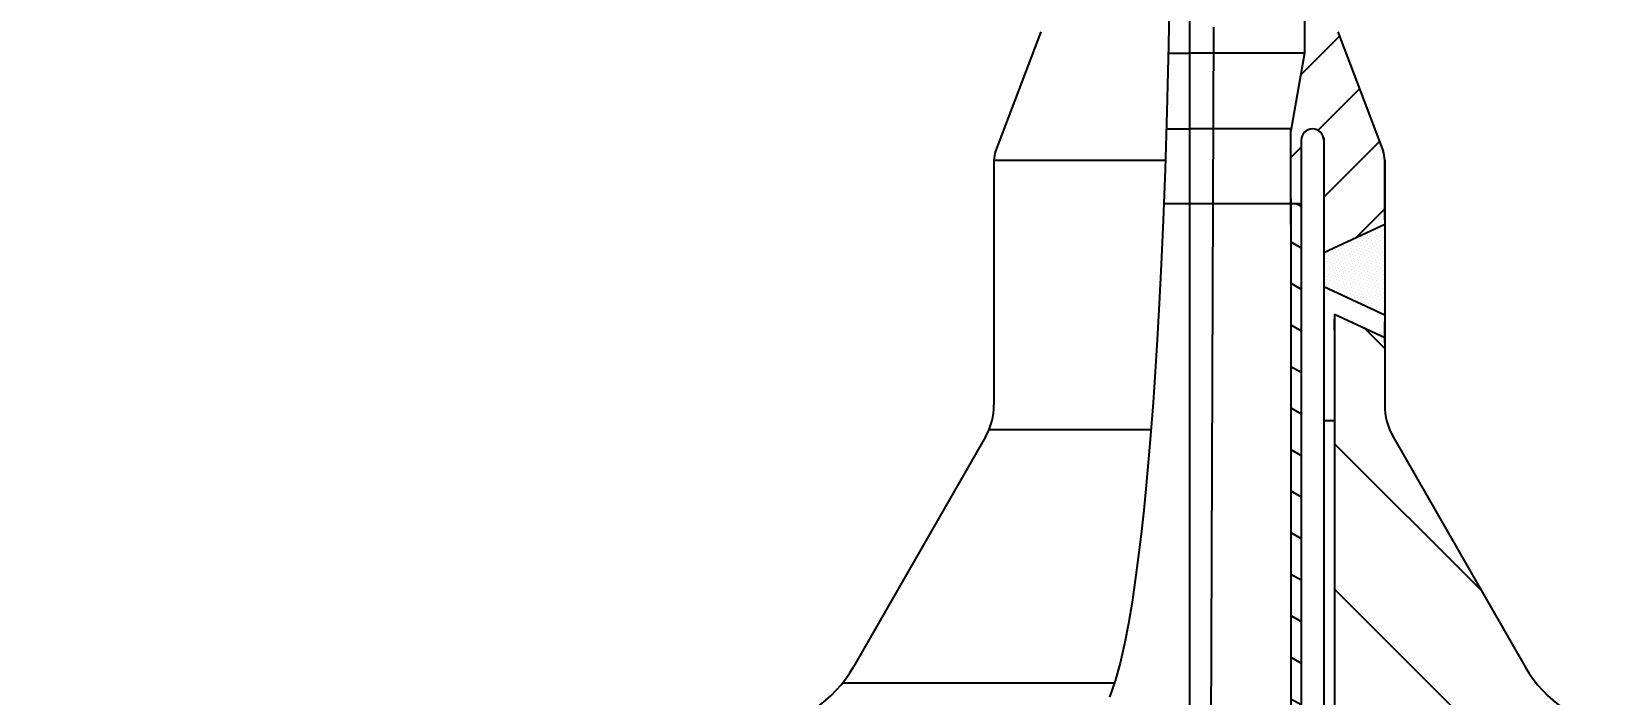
# Model space of a CAD drawing. Extents: x 2963 to 8481, y 2091 to 3069.
# Drawn here: x 3160.82 to 3191.68, y 2942.67 to 2955.56 of the extents above; entities that cross this region are included whole.
import ezdxf

# ---------------------------------------------------------------- set-up
doc = ezdxf.new("R2010")
doc.units = 0
doc.header["$LTSCALE"] = 20
doc.header["$MEASUREMENT"] = 0
doc.linetypes.add('CENTER', pattern=[2, 1.25, -0.25, 0.25, -0.25])
doc.layers.get('0').update_dxf_attribs({"linetype": 'CONTINUOUS'})
for name, color, linetype in [('中心线', 1, 'CENTER'), ('粗实线', 7, 'CONTINUOUS'), ('细实线', 3, 'CONTINUOUS')]:
    doc.layers.add(name, color=color, linetype=linetype)
doc.styles.add('HZ', font='romans.shx', dxfattribs={"width": 0.667, "bigfont": 'hztxt.shx'})
doc.styles.get("Standard").update_dxf_attribs({"font": 'TXT.SHX'})
doc.dimstyles.get("Standard").update_dxf_attribs({"dimtxt": 0.18, "dimasz": 0.18, "dimexe": 0.18, "dimexo": 0.0625, "dimgap": 0.09, "dimtad": 0, "dimtih": 1, "dimtoh": 1, "dimdec": 4, "dimzin": 0, "dimdsep": 46, "dimtxsty": 'Standard', "dimcen": 0.09, "dimadec": 0, "dimazin": 0, "dimtfac": 1, "dimtdec": 4, "dimtofl": 0, "dimtmove": 0, "dimatfit": 3, "dimfxl": 0, "dimtolj": 1, "dimtzin": 0, "dimarcsym": 0})

# ---------------------------------------------------------------- blocks, each defined once
blk = doc.blocks.new('*X21')
at = {"color": 0}
for p, q in [((2554.719, 2949.4), (2554.321, 2949.798)), ((2556.594, 2944.696), (2553.744, 2947.546)), ((2559.573, 2938.889), (2553.744, 2944.718)), ((2547.495, 2936.825), (2542.374, 2941.946)), ((2559.497, 2941.794), (2559.324, 2941.966)), ((2559.515, 2936.118), (2553.744, 2941.89)), ((2548.094, 2939.054), (2545.899, 2941.25)), ((2545.002, 2936.49), (2542.274, 2939.218)), ((2556.253, 2936.553), (2553.744, 2939.061)), ((2542.514, 2936.15), (2541.967, 2936.697))]:
    blk.add_line(p, q, dxfattribs=at)
blk = doc.blocks.new('*X25')
at = {"color": 0}
for p, q in [((2554.114, 2951.508), (2554.114, 2951.508)), ((2554.18, 2951.486), (2554.18, 2951.486)), ((2554.224, 2951.53), (2554.224, 2951.53)), ((2554.269, 2951.574), (2554.269, 2951.574)), ((2554.291, 2951.508), (2554.291, 2951.508)), ((2554.313, 2951.618), (2554.313, 2951.618)), ((2554.335, 2951.552), (2554.335, 2951.552)), ((2554.357, 2951.486), (2554.357, 2951.486)), ((2554.379, 2951.596), (2554.379, 2951.596)), ((2554.401, 2951.53), (2554.401, 2951.53)), ((2554.423, 2951.64), (2554.423, 2951.64)), ((2554.445, 2951.574), (2554.445, 2951.574)), ((2554.467, 2951.685), (2554.467, 2951.685)), ((2554.467, 2951.508), (2554.467, 2951.508)), ((2554.49, 2951.618), (2554.49, 2951.618)), ((2554.512, 2951.552), (2554.512, 2951.552)), ((2554.534, 2951.663), (2554.534, 2951.663)), ((2554.534, 2951.486), (2554.534, 2951.486)), ((2554.556, 2951.596), (2554.556, 2951.596)), ((2554.578, 2951.707), (2554.578, 2951.707)), ((2554.578, 2951.53), (2554.578, 2951.53)), ((2554.6, 2951.64), (2554.6, 2951.64)), ((2554.622, 2951.751), (2554.622, 2951.751)), ((2554.622, 2951.574), (2554.622, 2951.574)), ((2554.644, 2951.685), (2554.644, 2951.685)), ((2554.644, 2951.508), (2554.644, 2951.508)), ((2554.666, 2951.618), (2554.666, 2951.618)), ((2554.688, 2951.729), (2554.688, 2951.729)), ((2554.688, 2951.552), (2554.688, 2951.552)), ((2554.711, 2951.663), (2554.711, 2951.663)), ((2554.711, 2951.486), (2554.711, 2951.486)), ((2553.561, 2951.221), (2553.561, 2951.221)), ((2553.606, 2951.265), (2553.606, 2951.265)), ((2553.628, 2951.199), (2553.628, 2951.199)), ((2553.65, 2951.309), (2553.65, 2951.309)), ((2553.672, 2951.243), (2553.672, 2951.243)), ((2553.694, 2951.176), (2553.694, 2951.176)), ((2553.716, 2951.287), (2553.716, 2951.287)), ((2553.738, 2951.221), (2553.738, 2951.221)), ((2553.76, 2951.331), (2553.76, 2951.331)), ((2553.782, 2951.265), (2553.782, 2951.265)), ((2553.805, 2951.375), (2553.805, 2951.375)), ((2553.805, 2951.199), (2553.805, 2951.199)), ((2553.827, 2951.309), (2553.827, 2951.309)), ((2553.849, 2951.243), (2553.849, 2951.243)), ((2553.871, 2951.353), (2553.871, 2951.353)), ((2553.871, 2951.176), (2553.871, 2951.176)), ((2553.893, 2951.287), (2553.893, 2951.287)), ((2553.915, 2951.397), (2553.915, 2951.397)), ((2553.915, 2951.221), (2553.915, 2951.221)), ((2553.937, 2951.331), (2553.937, 2951.331)), ((2553.959, 2951.442), (2553.959, 2951.442)), ((2553.959, 2951.265), (2553.959, 2951.265)), ((2553.981, 2951.375), (2553.981, 2951.375)), ((2553.981, 2951.199), (2553.981, 2951.199)), ((2554.003, 2951.309), (2554.003, 2951.309)), ((2554.025, 2951.42), (2554.025, 2951.42)), ((2554.025, 2951.243), (2554.025, 2951.243)), ((2554.048, 2951.353), (2554.048, 2951.353)), ((2554.048, 2951.176), (2554.048, 2951.176)), ((2554.07, 2951.464), (2554.07, 2951.464)), ((2554.07, 2951.287), (2554.07, 2951.287)), ((2554.092, 2951.397), (2554.092, 2951.397)), ((2554.092, 2951.221), (2554.092, 2951.221)), ((2554.114, 2951.331), (2554.114, 2951.331)), ((2554.136, 2951.442), (2554.136, 2951.442)), ((2554.136, 2951.265), (2554.136, 2951.265)), ((2554.158, 2951.375), (2554.158, 2951.375)), ((2554.158, 2951.199), (2554.158, 2951.199)), ((2554.18, 2951.309), (2554.18, 2951.309)), ((2554.202, 2951.42), (2554.202, 2951.42)), ((2554.202, 2951.243), (2554.202, 2951.243)), ((2554.224, 2951.353), (2554.224, 2951.353)), ((2554.224, 2951.176), (2554.224, 2951.176)), ((2554.246, 2951.464), (2554.246, 2951.464)), ((2554.246, 2951.287), (2554.246, 2951.287)), ((2554.269, 2951.397), (2554.269, 2951.397)), ((2554.269, 2951.221), (2554.269, 2951.221)), ((2554.291, 2951.331), (2554.291, 2951.331)), ((2554.313, 2951.442), (2554.313, 2951.442)), ((2554.313, 2951.265), (2554.313, 2951.265)), ((2554.335, 2951.375), (2554.335, 2951.375)), ((2554.335, 2951.199), (2554.335, 2951.199)), ((2554.357, 2951.309), (2554.357, 2951.309)), ((2554.379, 2951.42), (2554.379, 2951.42)), ((2554.379, 2951.243), (2554.379, 2951.243)), ((2554.401, 2951.353), (2554.401, 2951.353)), ((2554.401, 2951.176), (2554.401, 2951.176)), ((2554.423, 2951.464), (2554.423, 2951.464)), ((2554.423, 2951.287), (2554.423, 2951.287)), ((2554.445, 2951.397), (2554.445, 2951.397)), ((2554.445, 2951.221), (2554.445, 2951.221)), ((2554.467, 2951.331), (2554.467, 2951.331)), ((2554.49, 2951.442), (2554.49, 2951.442)), ((2554.49, 2951.265), (2554.49, 2951.265)), ((2554.512, 2951.375), (2554.512, 2951.375)), ((2554.512, 2951.199), (2554.512, 2951.199)), ((2554.534, 2951.309), (2554.534, 2951.309)), ((2554.556, 2951.42), (2554.556, 2951.42)), ((2554.556, 2951.243), (2554.556, 2951.243)), ((2554.578, 2951.353), (2554.578, 2951.353)), ((2554.578, 2951.176), (2554.578, 2951.176)), ((2554.6, 2951.464), (2554.6, 2951.464)), ((2554.6, 2951.287), (2554.6, 2951.287)), ((2554.622, 2951.397), (2554.622, 2951.397)), ((2554.622, 2951.221), (2554.622, 2951.221)), ((2554.644, 2951.331), (2554.644, 2951.331)), ((2554.666, 2951.442), (2554.666, 2951.442)), ((2554.666, 2951.265), (2554.666, 2951.265)), ((2554.688, 2951.375), (2554.688, 2951.375)), ((2554.688, 2951.199), (2554.688, 2951.199)), ((2554.711, 2951.309), (2554.711, 2951.309)), ((2553.539, 2951.11), (2553.539, 2951.11)), ((2553.539, 2950.933), (2553.539, 2950.933)), ((2553.561, 2951.044), (2553.561, 2951.044)), ((2553.561, 2950.867), (2553.561, 2950.867)), ((2553.584, 2951.154), (2553.584, 2951.154)), ((2553.584, 2950.978), (2553.584, 2950.978)), ((2553.606, 2951.088), (2553.606, 2951.088)), ((2553.606, 2950.911), (2553.606, 2950.911)), ((2553.628, 2951.022), (2553.628, 2951.022)), ((2553.65, 2951.132), (2553.65, 2951.132)), ((2553.65, 2950.955), (2553.65, 2950.955)), ((2553.672, 2951.066), (2553.672, 2951.066)), ((2553.672, 2950.889), (2553.672, 2950.889)), ((2553.694, 2951), (2553.694, 2951)), ((2553.716, 2951.11), (2553.716, 2951.11)), ((2553.716, 2950.933), (2553.716, 2950.933)), ((2553.738, 2951.044), (2553.738, 2951.044)), ((2553.738, 2950.867), (2553.738, 2950.867)), ((2553.76, 2951.154), (2553.76, 2951.154)), ((2553.76, 2950.978), (2553.76, 2950.978)), ((2553.782, 2951.088), (2553.782, 2951.088)), ((2553.782, 2950.911), (2553.782, 2950.911)), ((2553.805, 2951.022), (2553.805, 2951.022)), ((2553.827, 2951.132), (2553.827, 2951.132)), ((2553.827, 2950.955), (2553.827, 2950.955)), ((2553.849, 2951.066), (2553.849, 2951.066)), ((2553.849, 2950.889), (2553.849, 2950.889)), ((2553.871, 2951), (2553.871, 2951)), ((2553.893, 2951.11), (2553.893, 2951.11)), ((2553.893, 2950.933), (2553.893, 2950.933)), ((2553.915, 2951.044), (2553.915, 2951.044)), ((2553.915, 2950.867), (2553.915, 2950.867)), ((2553.937, 2951.154), (2553.937, 2951.154)), ((2553.937, 2950.978), (2553.937, 2950.978)), ((2553.959, 2951.088), (2553.959, 2951.088)), ((2553.959, 2950.911), (2553.959, 2950.911)), ((2553.981, 2951.022), (2553.981, 2951.022)), ((2554.003, 2951.132), (2554.003, 2951.132)), ((2554.003, 2950.955), (2554.003, 2950.955)), ((2554.025, 2951.066), (2554.025, 2951.066)), ((2554.025, 2950.889), (2554.025, 2950.889)), ((2554.048, 2951), (2554.048, 2951)), ((2554.07, 2951.11), (2554.07, 2951.11)), ((2554.07, 2950.933), (2554.07, 2950.933)), ((2554.092, 2951.044), (2554.092, 2951.044)), ((2554.092, 2950.867), (2554.092, 2950.867)), ((2554.114, 2951.154), (2554.114, 2951.154)), ((2554.114, 2950.978), (2554.114, 2950.978)), ((2554.136, 2951.088), (2554.136, 2951.088)), ((2554.136, 2950.911), (2554.136, 2950.911)), ((2554.158, 2951.022), (2554.158, 2951.022)), ((2554.18, 2951.132), (2554.18, 2951.132)), ((2554.18, 2950.955), (2554.18, 2950.955)), ((2554.202, 2951.066), (2554.202, 2951.066)), ((2554.202, 2950.889), (2554.202, 2950.889)), ((2554.224, 2951), (2554.224, 2951)), ((2554.246, 2951.11), (2554.246, 2951.11)), ((2554.246, 2950.933), (2554.246, 2950.933)), ((2554.269, 2951.044), (2554.269, 2951.044)), ((2554.269, 2950.867), (2554.269, 2950.867)), ((2554.291, 2951.154), (2554.291, 2951.154)), ((2554.291, 2950.978), (2554.291, 2950.978)), ((2554.313, 2951.088), (2554.313, 2951.088)), ((2554.313, 2950.911), (2554.313, 2950.911)), ((2554.335, 2951.022), (2554.335, 2951.022)), ((2554.357, 2951.132), (2554.357, 2951.132)), ((2554.357, 2950.955), (2554.357, 2950.955)), ((2554.379, 2951.066), (2554.379, 2951.066)), ((2554.379, 2950.889), (2554.379, 2950.889)), ((2554.401, 2951), (2554.401, 2951)), ((2554.423, 2951.11), (2554.423, 2951.11)), ((2554.423, 2950.933), (2554.423, 2950.933)), ((2554.445, 2951.044), (2554.445, 2951.044)), ((2554.445, 2950.867), (2554.445, 2950.867)), ((2554.467, 2951.154), (2554.467, 2951.154)), ((2554.467, 2950.978), (2554.467, 2950.978)), ((2554.49, 2951.088), (2554.49, 2951.088)), ((2554.49, 2950.911), (2554.49, 2950.911)), ((2554.512, 2951.022), (2554.512, 2951.022)), ((2554.534, 2951.132), (2554.534, 2951.132)), ((2554.534, 2950.955), (2554.534, 2950.955)), ((2554.556, 2951.066), (2554.556, 2951.066)), ((2554.556, 2950.889), (2554.556, 2950.889)), ((2554.578, 2951), (2554.578, 2951)), ((2554.6, 2951.11), (2554.6, 2951.11)), ((2554.6, 2950.933), (2554.6, 2950.933)), ((2554.622, 2951.044), (2554.622, 2951.044)), ((2554.622, 2950.867), (2554.622, 2950.867)), ((2554.644, 2951.154), (2554.644, 2951.154)), ((2554.644, 2950.978), (2554.644, 2950.978)), ((2554.666, 2951.088), (2554.666, 2951.088)), ((2554.666, 2950.911), (2554.666, 2950.911)), ((2554.688, 2951.022), (2554.688, 2951.022)), ((2554.711, 2951.132), (2554.711, 2951.132)), ((2554.711, 2950.955), (2554.711, 2950.955)), ((2553.539, 2950.757), (2553.539, 2950.757)), ((2553.561, 2950.69), (2553.561, 2950.69)), ((2553.584, 2950.801), (2553.584, 2950.801)), ((2553.584, 2950.624), (2553.584, 2950.624)), ((2553.606, 2950.735), (2553.606, 2950.735)), ((2553.628, 2950.845), (2553.628, 2950.845)), ((2553.628, 2950.668), (2553.628, 2950.668)), ((2553.65, 2950.779), (2553.65, 2950.779)), ((2553.65, 2950.602), (2553.65, 2950.602)), ((2553.672, 2950.712), (2553.672, 2950.712)), ((2553.694, 2950.823), (2553.694, 2950.823)), ((2553.694, 2950.646), (2553.694, 2950.646)), ((2553.716, 2950.757), (2553.716, 2950.757)), ((2553.716, 2950.58), (2553.716, 2950.58)), ((2553.738, 2950.69), (2553.738, 2950.69)), ((2553.76, 2950.801), (2553.76, 2950.801)), ((2553.76, 2950.624), (2553.76, 2950.624)), ((2553.782, 2950.735), (2553.782, 2950.735)), ((2553.782, 2950.558), (2553.782, 2950.558)), ((2553.805, 2950.845), (2553.805, 2950.845)), ((2553.805, 2950.668), (2553.805, 2950.668)), ((2553.827, 2950.779), (2553.827, 2950.779)), ((2553.827, 2950.602), (2553.827, 2950.602)), ((2553.849, 2950.712), (2553.849, 2950.712)), ((2553.871, 2950.823), (2553.871, 2950.823)), ((2553.871, 2950.646), (2553.871, 2950.646)), ((2553.893, 2950.757), (2553.893, 2950.757)), ((2553.893, 2950.58), (2553.893, 2950.58)), ((2553.915, 2950.69), (2553.915, 2950.69)), ((2553.937, 2950.801), (2553.937, 2950.801)), ((2553.937, 2950.624), (2553.937, 2950.624)), ((2553.959, 2950.735), (2553.959, 2950.735)), ((2553.959, 2950.558), (2553.959, 2950.558)), ((2553.981, 2950.845), (2553.981, 2950.845)), ((2553.981, 2950.668), (2553.981, 2950.668)), ((2554.003, 2950.779), (2554.003, 2950.779)), ((2554.003, 2950.602), (2554.003, 2950.602)), ((2554.025, 2950.712), (2554.025, 2950.712)), ((2554.048, 2950.823), (2554.048, 2950.823)), ((2554.048, 2950.646), (2554.048, 2950.646)), ((2554.07, 2950.757), (2554.07, 2950.757)), ((2554.07, 2950.58), (2554.07, 2950.58)), ((2554.092, 2950.69), (2554.092, 2950.69)), ((2554.114, 2950.801), (2554.114, 2950.801)), ((2554.114, 2950.624), (2554.114, 2950.624)), ((2554.136, 2950.735), (2554.136, 2950.735)), ((2554.136, 2950.558), (2554.136, 2950.558)), ((2554.158, 2950.845), (2554.158, 2950.845)), ((2554.158, 2950.668), (2554.158, 2950.668)), ((2554.18, 2950.779), (2554.18, 2950.779)), ((2554.18, 2950.602), (2554.18, 2950.602)), ((2554.202, 2950.712), (2554.202, 2950.712)), ((2554.224, 2950.823), (2554.224, 2950.823)), ((2554.224, 2950.646), (2554.224, 2950.646)), ((2554.246, 2950.757), (2554.246, 2950.757)), ((2554.246, 2950.58), (2554.246, 2950.58)), ((2554.269, 2950.69), (2554.269, 2950.69)), ((2554.291, 2950.801), (2554.291, 2950.801)), ((2554.291, 2950.624), (2554.291, 2950.624)), ((2554.313, 2950.735), (2554.313, 2950.735)), ((2554.313, 2950.558), (2554.313, 2950.558)), ((2554.335, 2950.845), (2554.335, 2950.845)), ((2554.335, 2950.668), (2554.335, 2950.668)), ((2554.357, 2950.779), (2554.357, 2950.779)), ((2554.357, 2950.602), (2554.357, 2950.602)), ((2554.379, 2950.712), (2554.379, 2950.712)), ((2554.401, 2950.823), (2554.401, 2950.823)), ((2554.401, 2950.646), (2554.401, 2950.646)), ((2554.423, 2950.757), (2554.423, 2950.757)), ((2554.423, 2950.58), (2554.423, 2950.58)), ((2554.445, 2950.69), (2554.445, 2950.69)), ((2554.467, 2950.801), (2554.467, 2950.801)), ((2554.467, 2950.624), (2554.467, 2950.624)), ((2554.49, 2950.735), (2554.49, 2950.735)), ((2554.49, 2950.558), (2554.49, 2950.558)), ((2554.512, 2950.845), (2554.512, 2950.845)), ((2554.512, 2950.668), (2554.512, 2950.668)), ((2554.534, 2950.779), (2554.534, 2950.779)), ((2554.534, 2950.602), (2554.534, 2950.602)), ((2554.556, 2950.712), (2554.556, 2950.712)), ((2554.578, 2950.823), (2554.578, 2950.823)), ((2554.578, 2950.646), (2554.578, 2950.646)), ((2554.6, 2950.757), (2554.6, 2950.757)), ((2554.6, 2950.58), (2554.6, 2950.58)), ((2554.622, 2950.69), (2554.622, 2950.69)), ((2554.644, 2950.801), (2554.644, 2950.801)), ((2554.644, 2950.624), (2554.644, 2950.624)), ((2554.666, 2950.735), (2554.666, 2950.735)), ((2554.666, 2950.558), (2554.666, 2950.558)), ((2554.688, 2950.845), (2554.688, 2950.845)), ((2554.688, 2950.668), (2554.688, 2950.668)), ((2554.711, 2950.779), (2554.711, 2950.779)), ((2554.711, 2950.602), (2554.711, 2950.602)), ((2553.738, 2950.514), (2553.738, 2950.514)), ((2553.805, 2950.491), (2553.805, 2950.491)), ((2553.849, 2950.536), (2553.849, 2950.536)), ((2553.871, 2950.469), (2553.871, 2950.469)), ((2553.915, 2950.514), (2553.915, 2950.514)), ((2553.937, 2950.447), (2553.937, 2950.447)), ((2553.981, 2950.491), (2553.981, 2950.491)), ((2554.003, 2950.425), (2554.003, 2950.425)), ((2554.025, 2950.536), (2554.025, 2950.536)), ((2554.048, 2950.469), (2554.048, 2950.469)), ((2554.07, 2950.403), (2554.07, 2950.403)), ((2554.092, 2950.514), (2554.092, 2950.514)), ((2554.114, 2950.447), (2554.114, 2950.447)), ((2554.136, 2950.381), (2554.136, 2950.381)), ((2554.158, 2950.491), (2554.158, 2950.491)), ((2554.18, 2950.425), (2554.18, 2950.425)), ((2554.202, 2950.536), (2554.202, 2950.536)), ((2554.202, 2950.359), (2554.202, 2950.359)), ((2554.224, 2950.469), (2554.224, 2950.469)), ((2554.224, 2950.293), (2554.224, 2950.293)), ((2554.246, 2950.403), (2554.246, 2950.403)), ((2554.269, 2950.514), (2554.269, 2950.514)), ((2554.269, 2950.337), (2554.269, 2950.337)), ((2554.291, 2950.447), (2554.291, 2950.447)), ((2554.291, 2950.27), (2554.291, 2950.27)), ((2554.313, 2950.381), (2554.313, 2950.381)), ((2554.335, 2950.491), (2554.335, 2950.491)), ((2554.335, 2950.315), (2554.335, 2950.315)), ((2554.357, 2950.425), (2554.357, 2950.425)), ((2554.357, 2950.248), (2554.357, 2950.248)), ((2554.379, 2950.536), (2554.379, 2950.536)), ((2554.379, 2950.359), (2554.379, 2950.359)), ((2554.401, 2950.469), (2554.401, 2950.469)), ((2554.401, 2950.293), (2554.401, 2950.293)), ((2554.423, 2950.403), (2554.423, 2950.403)), ((2554.445, 2950.514), (2554.445, 2950.514)), ((2554.445, 2950.337), (2554.445, 2950.337)), ((2554.467, 2950.447), (2554.467, 2950.447)), ((2554.467, 2950.27), (2554.467, 2950.27)), ((2554.49, 2950.381), (2554.49, 2950.381)), ((2554.512, 2950.491), (2554.512, 2950.491)), ((2554.512, 2950.315), (2554.512, 2950.315)), ((2554.534, 2950.425), (2554.534, 2950.425)), ((2554.534, 2950.248), (2554.534, 2950.248)), ((2554.556, 2950.536), (2554.556, 2950.536)), ((2554.556, 2950.359), (2554.556, 2950.359)), ((2554.578, 2950.469), (2554.578, 2950.469)), ((2554.578, 2950.293), (2554.578, 2950.293)), ((2554.6, 2950.403), (2554.6, 2950.403)), ((2554.622, 2950.514), (2554.622, 2950.514)), ((2554.622, 2950.337), (2554.622, 2950.337)), ((2554.644, 2950.447), (2554.644, 2950.447)), ((2554.644, 2950.27), (2554.644, 2950.27)), ((2554.666, 2950.381), (2554.666, 2950.381)), ((2554.688, 2950.491), (2554.688, 2950.491)), ((2554.688, 2950.315), (2554.688, 2950.315)), ((2554.711, 2950.425), (2554.711, 2950.425)), ((2554.711, 2950.248), (2554.711, 2950.248)), ((2554.423, 2950.226), (2554.423, 2950.226)), ((2554.49, 2950.204), (2554.49, 2950.204)), ((2554.556, 2950.182), (2554.556, 2950.182)), ((2554.6, 2950.226), (2554.6, 2950.226)), ((2554.622, 2950.16), (2554.622, 2950.16)), ((2554.644, 2950.094), (2554.644, 2950.094)), ((2554.666, 2950.204), (2554.666, 2950.204)), ((2554.688, 2950.138), (2554.688, 2950.138)), ((2554.711, 2950.072), (2554.711, 2950.072))]:
    blk.add_line(p, q, dxfattribs=at)
blk = doc.blocks.new('*X44')
at = {"color": 0}
for p, q in [((2553.018, 2952.212), (2553.094, 2952.168)), ((2552.894, 2951.476), (2553.094, 2951.36)), ((2552.894, 2950.667), (2553.094, 2950.552)), ((2552.894, 2949.859), (2553.094, 2949.744)), ((2552.894, 2949.051), (2553.094, 2948.935)), ((2552.894, 2948.242), (2553.094, 2948.127)), ((2552.894, 2947.434), (2553.094, 2947.319)), ((2552.894, 2946.626), (2553.094, 2946.51)), ((2552.894, 2945.818), (2553.094, 2945.702)), ((2552.894, 2945.009), (2553.094, 2944.894)), ((2552.894, 2944.201), (2553.094, 2944.086)), ((2552.894, 2943.393), (2553.094, 2943.277)), ((2552.894, 2942.584), (2553.094, 2942.469)), ((2548.763, 2941.736), (2548.944, 2941.632)), ((2552.894, 2941.776), (2553.094, 2941.661)), ((2548.744, 2940.939), (2548.944, 2940.823)), ((2552.894, 2940.968), (2553.094, 2940.852)), ((2548.744, 2940.131), (2548.944, 2940.015)), ((2552.894, 2940.16), (2553.094, 2940.044)), ((2548.744, 2939.322), (2548.944, 2939.207)), ((2552.894, 2939.351), (2553.094, 2939.236)), ((2552.894, 2938.543), (2553.094, 2938.427)), ((2548.744, 2938.514), (2548.944, 2938.399)), ((2548.619, 2937.778), (2548.944, 2937.59)), ((2552.894, 2937.735), (2553.219, 2937.547)), ((2548.619, 2936.97), (2548.944, 2936.782)), ((2552.894, 2936.926), (2553.219, 2936.739))]:
    blk.add_line(p, q, dxfattribs=at)
blk = doc.blocks.new('*D81')
at = {"layer": '细实线', "color": 3, "lineweight": -2}
for p, q in [((3183.34, 2956.773), (3060.131, 2956.773)), ((3062.131, 2953.273), (3062.131, 2355.723)), ((3118.873, 2352.223), (3060.131, 2352.223))]:
    blk.add_line(p, q, dxfattribs=at)
at = {"layer": '细实线', "color": 3}
for points in [[(3061.548, 2953.273), (3062.715, 2953.273), (3062.131, 2956.773)], [(3061.548, 2355.723), (3062.715, 2355.723), (3062.131, 2352.223)]]:
    blk.add_solid(points, dxfattribs=at)
at = {"layer": '细实线', "color": 3, "insert": (3058.831, 2675.754), "char_height": 4, "attachment_point": 5, "rotation": 90, "style": 'HZ'}
blk.add_mtext('\\A1;12103%%p25', dxfattribs=at)

msp = doc.modelspace()

# ---------------------------------------------------------------- linework, layer by layer
at = {"layer": '中心线'}
msp.add_line((3183.34, 2960.674), (3183.34, 2606.4393), dxfattribs=at)
at = {"layer": '粗实线'}
for p, q in [((3185.5825, 2956.7729), (3185.5825, 2955.1479)), ((3185.5825, 2956.7729), (3185.5825, 2955.1479)), ((3185.5825, 2956.7729), (3185.5825, 2955.1479)), ((3180.4502, 2955.5626), (3179.5723, 2953.2392)), ((3186.2298, 2955.5626), (3187.1077, 2953.2392)), ((3182.9283, 2955.1479), (3183.34, 2955.1479)), ((3185.5825, 2955.1479), (3183.34, 2955.1479)), ((3185.5825, 2955.1479), (3185.315, 2953.6308)), ((3185.5825, 2955.1479), (3185.315, 2953.6308)), ((3185.5825, 2955.1479), (3185.322, 2953.6707)), ((3182.8907, 2953.6707), (3183.34, 2953.6707)), ((3185.322, 2953.6707), (3183.34, 2953.6707)), ((3185.315, 2952.2999), (3185.315, 2953.6707)), ((3185.315, 2952.2999), (3185.315, 2953.6707)), ((3185.322, 2953.6707), (3185.315, 2953.6707)), ((3185.315, 2952.2125), (3185.315, 2953.6625)), ((3185.315, 2952.2125), (3185.315, 2953.6625)), ((3185.515, 2953.4519), (3185.515, 2938.1432)), ((3185.9525, 2953.4957), (3185.9525, 2937.2817)), ((3179.54, 2953.0625), (3179.54, 2948.2999)), ((3179.54, 2953.0625), (3182.8726, 2953.0625)), ((3187.14, 2953.0625), (3187.14, 2951.8125)), ((3187.14, 2953.0625), (3187.14, 2951.8125)), ((3187.14, 2952.2999), (3187.14, 2953.0625)), ((3187.14, 2953.0625), (3187.14, 2951.8999)), ((3187.14, 2953.0625), (3187.14, 2951.8999)), ((3187.14, 2953.0625), (3187.14, 2948.2999)), ((3185.515, 2952.2125), (3182.8431, 2952.2125)), ((3185.315, 2952.2999), (3185.315, 2936.3125)), ((3185.315, 2951.8125), (3185.315, 2952.2125)), ((3185.315, 2951.8125), (3185.315, 2952.2125)), ((3185.315, 2951.8125), (3185.315, 2952.2125)), ((3187.14, 2951.8999), (3187.14, 2952.2999)), ((3187.14, 2951.8125), (3185.9525, 2951.2587)), ((3187.14, 2951.8999), (3187.14, 2949.8999)), ((3187.14, 2951.8125), (3187.14, 2949.8125)), ((3187.14, 2951.8125), (3187.14, 2949.5125)), ((3185.9525, 2950.6075), (3187.14, 2950.0538)), ((3186.165, 2950.0671), (3187.14, 2949.6125)), ((3186.165, 2950.0671), (3186.165, 2937.5516)), ((3186.165, 2950.0545), (3186.165, 2949.7545)), ((3186.165, 2949.7545), (3186.165, 2949.9671)), ((3187.14, 2949.5125), (3187.14, 2949.9125)), ((3187.14, 2949.8999), (3187.14, 2949.5999)), ((3187.14, 2949.5125), (3187.14, 2949.5125)), ((3187.14, 2949.5125), (3187.14, 2949.5125)), ((3179.445, 2947.8217), (3182.5936, 2947.8217)), ((3186.165, 2947.9886), (3185.9525, 2947.9886)), ((3179.3744, 2947.6781), (3176.8108, 2943.2067)), ((3187.3056, 2947.6781), (3189.8693, 2943.2067)), ((3176.5972, 2942.8922), (3181.8837, 2942.8922))]:
    msp.add_line(p, q, dxfattribs=at)
for centre, radius, start, end in [((3185.7338, 2953.4519), 0.2188, 0, 180), ((3180.04, 2953.0625), 0.5, 159.3002, 180), ((3186.64, 2953.0625), 0.5, 0, 20.6998), ((3178.29, 2948.2999), 1.25, 330.17301, 0), ((3188.39, 2948.2999), 1.25, 180, 209.82699), ((3174.642, 2944.4501), 2.5, 278.19105, 330.17301), ((3192.0381, 2944.4501), 2.5, 209.82699, 261.80895)]:
    msp.add_arc(centre, radius, start, end, dxfattribs=at)
for p in [(3187.14, 2949.9125), (3187.14, 2949.5125)]:
    msp.add_point(p, dxfattribs=at)
at = {"layer": '细实线', "color": 3}
for p, q in [((3183.8124, 2955.6521), (3183.735, 2935.2806)), ((3185.5077, 2954.7236), (3186.2619, 2955.4778)), ((3185.8409, 2953.6426), (3186.6497, 2954.4514)), ((3185.9525, 2952.34), (3187.0375, 2953.425)), ((3185.315, 2953.1167), (3185.515, 2953.3167)), ((3186.5763, 2951.5496), (3187.14, 2952.1133))]:
    msp.add_line(p, q, dxfattribs=at)
msp.add_lwpolyline([(3182.9608, 2956.7729), (3182.932, 2955.2978), (3182.9007, 2954.0075), (3182.8672, 2952.8805), (3182.8317, 2951.8953), (3182.7945, 2951.0306), (3182.7558, 2950.2647), (3182.716, 2949.5763), (3182.6752, 2948.944), (3182.6336, 2948.3492), (3182.5909, 2947.786), (3182.5466, 2947.251), (3182.5004, 2946.7413), (3182.4517, 2946.2536), (3182.4002, 2945.785), (3182.3455, 2945.3322), (3182.2871, 2944.8922), (3182.2243, 2944.463), (3182.1557, 2944.0478), (3182.0793, 2943.6509), (3181.9936, 2943.2766), (3181.8966, 2942.9292), (3181.7866, 2942.613)], dxfattribs=at)

# ---------------------------------------------------------------- block references
for name in ['*X44', '*X25', '*X21']:
    msp.add_blockref(name, (632.4207, 0), dxfattribs=at)

# ---------------------------------------------------------------- dimensions: what is measured, and where the dimension line sits
at = {"layer": '细实线'}
dim = msp.add_linear_dim(base=(3062.1314, 2352.2229), p1=(3183.34, 2956.7729), p2=(3118.8731, 2352.2229), angle=90, text='12103%%p25', dimstyle='Standard', override={"dimtxt": 4, "dimasz": 3.5, "dimexe": 2, "dimexo": 0, "dimgap": 1.3, "dimtad": 1, "dimtih": 0, "dimtoh": 0, "dimdec": 3, "dimtxsty": 'HZ', "dimcen": 0, "dimclrd": 3, "dimclre": 3, "dimclrt": 3, "dimtol": 1, "dimtp": 10, "dimtm": 10, "dimtfac": 0.1, "dimtdec": 3, "dimtofl": 1}, dxfattribs=at)
dim.commit()
dim.dimension.update_dxf_attribs({"geometry": '*D81', "text_midpoint": (3062.1314, 2675.7542), "dimtype": 160})

doc.saveas('drawing.dxf')
